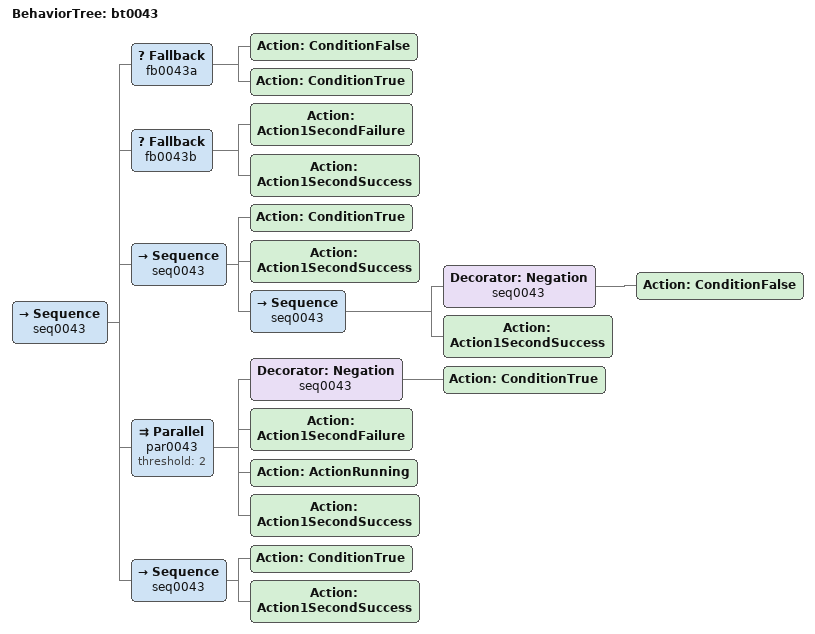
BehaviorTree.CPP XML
<root>

    <BehaviorTree ID="bt0043">
      <Sequence name="seq0043">
        <Fallback name="fb0043a">
          <Action ID="ConditionFalse" />
          <Action ID="ConditionTrue" />
        </Fallback>

        <Fallback name="fb0043b">
          <Action ID="Action1SecondFailure" />
          <Action ID="Action1SecondSuccess" />
        </Fallback>

        <Sequence name="seq0043">
          <Action ID="ConditionTrue" />
          <Action ID="Action1SecondSuccess" />

          <Sequence name="seq0043">
            <Decorator ID="Negation" name="seq0043">
              <Action ID="ConditionFalse" />
            </Decorator>
            <Action ID="Action1SecondSuccess" />
          </Sequence>
        </Sequence>

        <Parallel name="par0043" threshold="2">
          <Decorator ID="Negation" name="seq0043">
            <Action ID="ConditionTrue" />
          </Decorator>

          <Action ID="Action1SecondFailure" />
          <Action ID="ActionRunning" />
          <Action ID="Action1SecondSuccess" />
        </Parallel>

        <Sequence name="seq0043">
          <Action ID="ConditionTrue" />
          <Action ID="Action1SecondSuccess" />
        </Sequence>
      </Sequence>
    </BehaviorTree>

</root>
